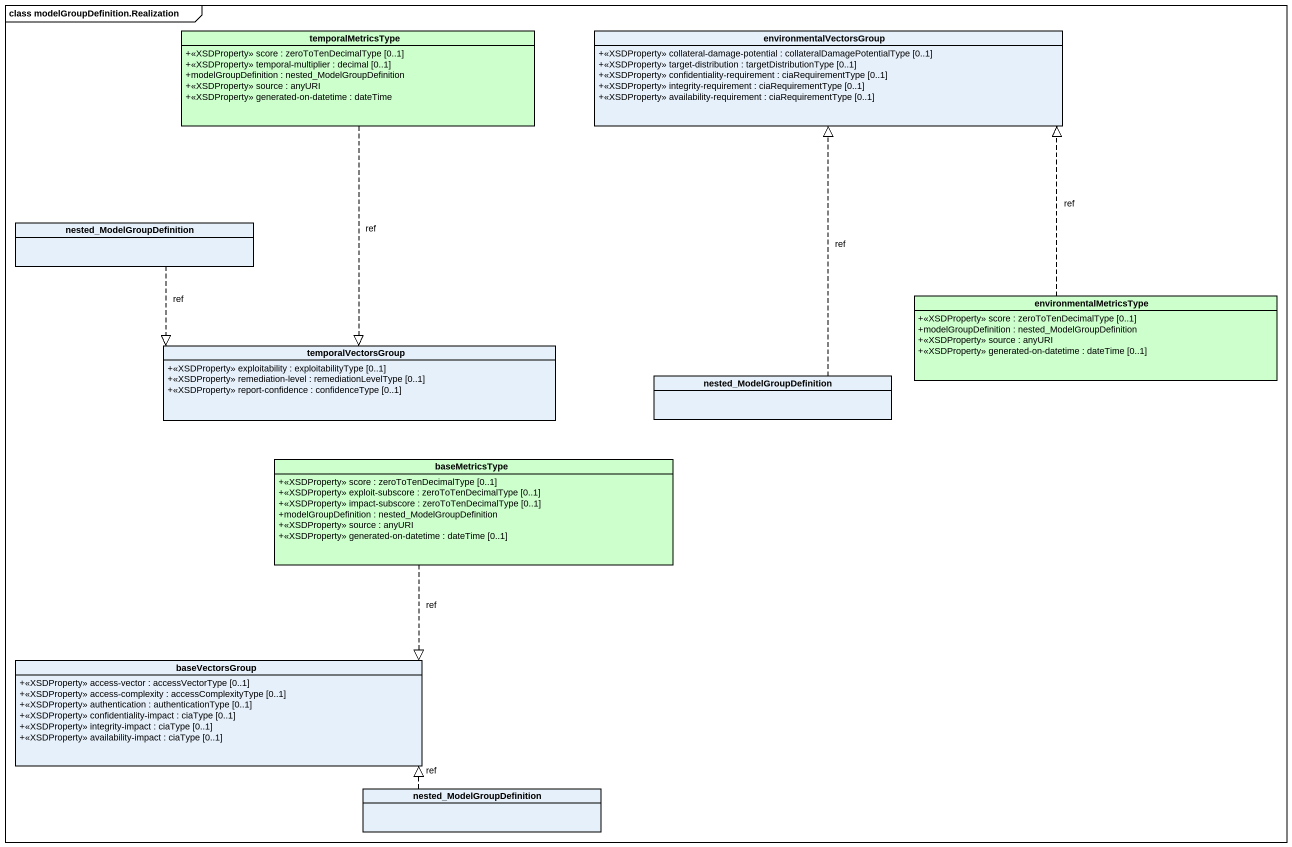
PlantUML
@startuml
mainframe class modelGroupDefinition.Realization
hide circle
hide empty members
skinparam classAttributeIconSize 0
class temporalMetricsType #CCFFCC {
  +<<XSDProperty>> score : zeroToTenDecimalType [0..1]
  +<<XSDProperty>> temporal-multiplier : decimal [0..1]
  +modelGroupDefinition : nested_ModelGroupDefinition
  +<<XSDProperty>> source : anyURI
  +<<XSDProperty>> generated-on-datetime : dateTime
}
class environmentalVectorsGroup {
  +<<XSDProperty>> collateral-damage-potential : collateralDamagePotentialType [0..1]
  +<<XSDProperty>> target-distribution : targetDistributionType [0..1]
  +<<XSDProperty>> confidentiality-requirement : ciaRequirementType [0..1]
  +<<XSDProperty>> integrity-requirement : ciaRequirementType [0..1]
  +<<XSDProperty>> availability-requirement : ciaRequirementType [0..1]
}
class nested_ModelGroupDefinition
class environmentalMetricsType #CCFFCC {
  +<<XSDProperty>> score : zeroToTenDecimalType [0..1]
  +modelGroupDefinition : nested_ModelGroupDefinition
  +<<XSDProperty>> source : anyURI
  +<<XSDProperty>> generated-on-datetime : dateTime [0..1]
}
class temporalVectorsGroup {
  +<<XSDProperty>> exploitability : exploitabilityType [0..1]
  +<<XSDProperty>> remediation-level : remediationLevelType [0..1]
  +<<XSDProperty>> report-confidence : confidenceType [0..1]
}
class "nested_ModelGroupDefinition" as nested_ModelGroupDefinition_2
class baseMetricsType #CCFFCC {
  +<<XSDProperty>> score : zeroToTenDecimalType [0..1]
  +<<XSDProperty>> exploit-subscore : zeroToTenDecimalType [0..1]
  +<<XSDProperty>> impact-subscore : zeroToTenDecimalType [0..1]
  +modelGroupDefinition : nested_ModelGroupDefinition
  +<<XSDProperty>> source : anyURI
  +<<XSDProperty>> generated-on-datetime : dateTime [0..1]
}
class baseVectorsGroup {
  +<<XSDProperty>> access-vector : accessVectorType [0..1]
  +<<XSDProperty>> access-complexity : accessComplexityType [0..1]
  +<<XSDProperty>> authentication : authenticationType [0..1]
  +<<XSDProperty>> confidentiality-impact : ciaType [0..1]
  +<<XSDProperty>> integrity-impact : ciaType [0..1]
  +<<XSDProperty>> availability-impact : ciaType [0..1]
}
class "nested_ModelGroupDefinition" as nested_ModelGroupDefinition_3
temporalMetricsType ..|> temporalVectorsGroup : ref
nested_ModelGroupDefinition ..|> temporalVectorsGroup : ref
environmentalMetricsType .up.|> environmentalVectorsGroup : ref
nested_ModelGroupDefinition_2 .up.|> environmentalVectorsGroup : ref
baseMetricsType ..|> baseVectorsGroup : ref
nested_ModelGroupDefinition_3 .left.|> baseVectorsGroup : ref
@enduml
